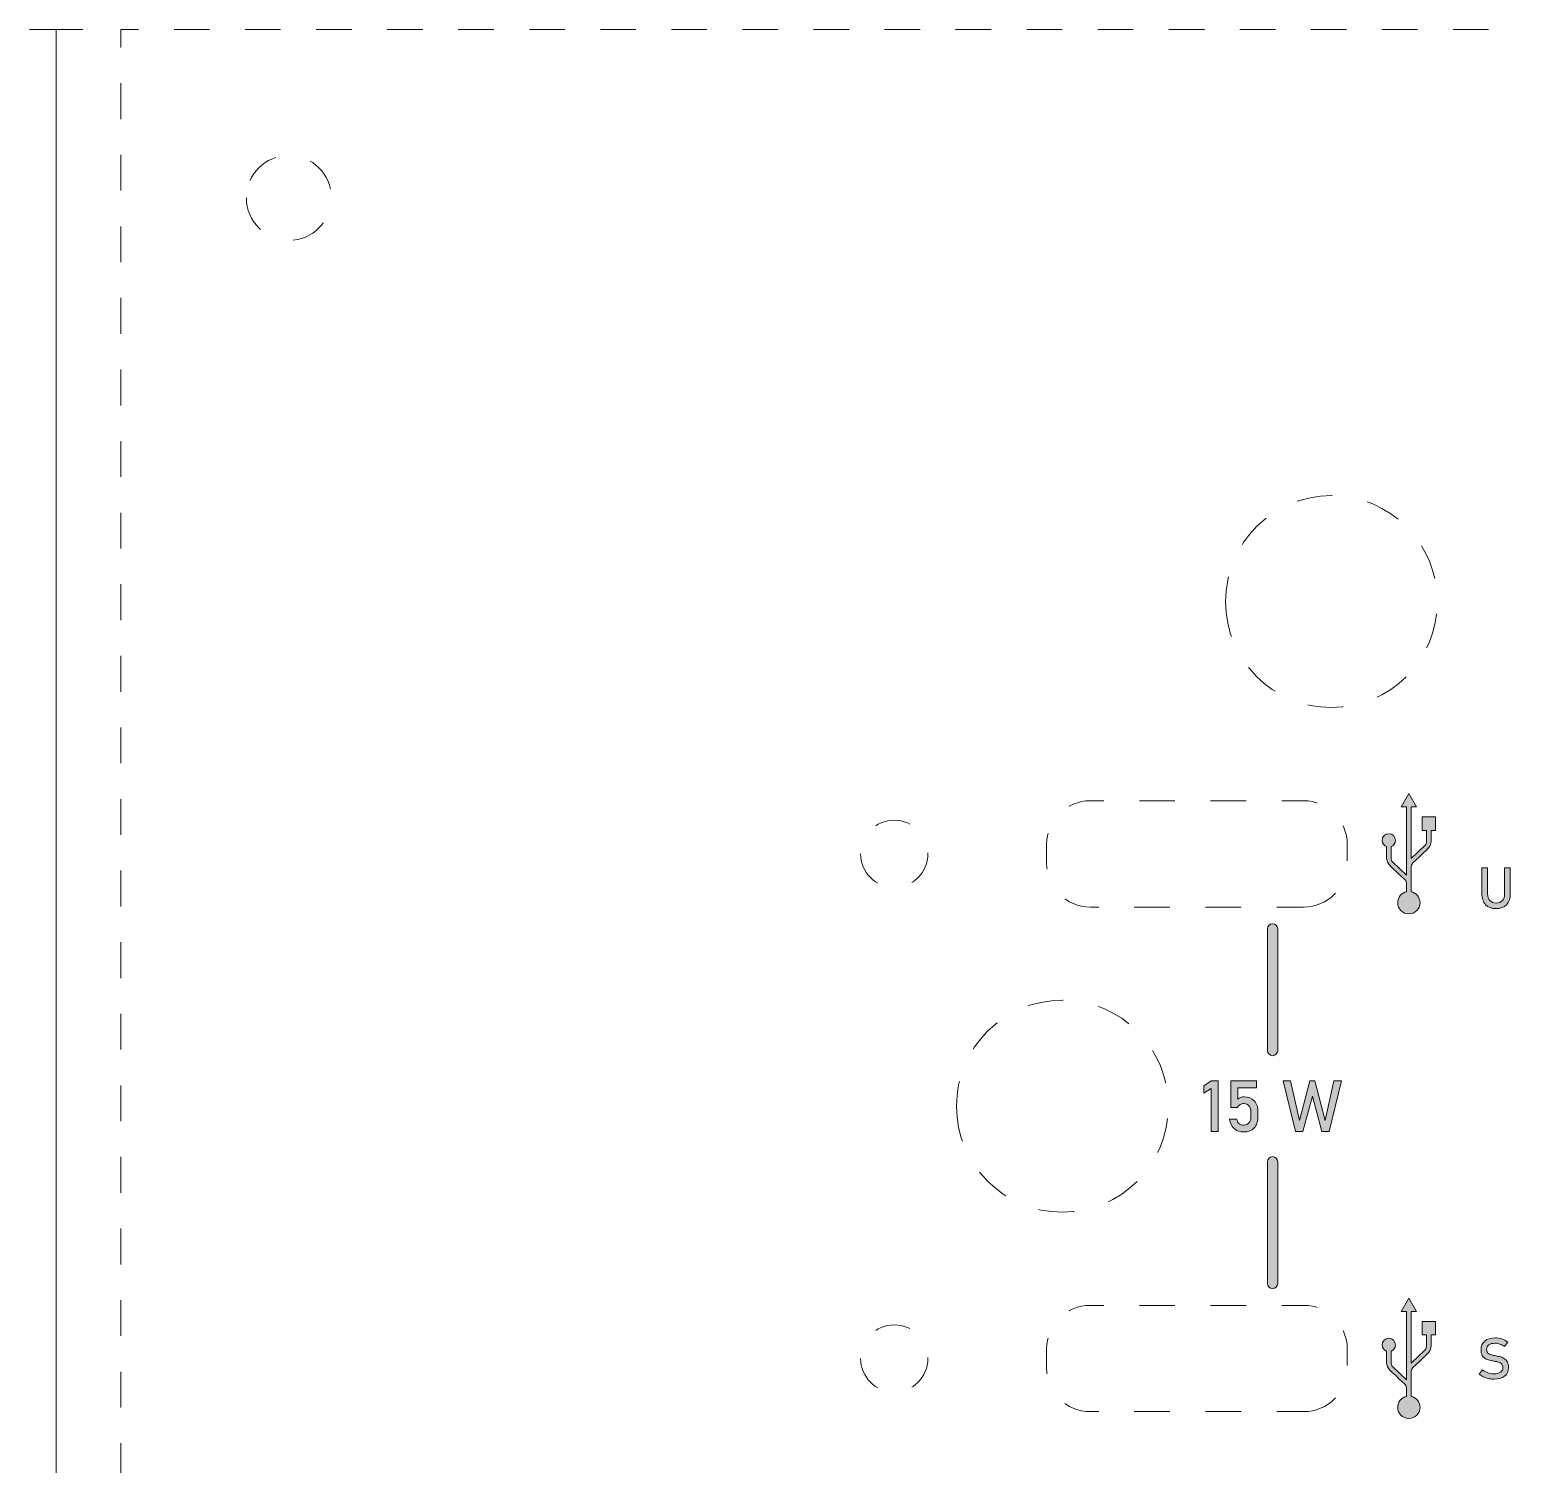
# Model space of a CAD drawing. Header units: inches. Extents: x 25 to 180, y 78 to 199.
# Drawn here: x 27.6 to 71.68, y 156.05 to 198.7 of the extents above; entities that cross this region are included whole.
import ezdxf

# ---------------------------------------------------------------- set-up
doc = ezdxf.new("R2010")
doc.units = ezdxf.units.IN
doc.header["$MEASUREMENT"] = 0
for name, pattern in [('AI-Linetype-1', [2.127778, 1.063889, -1.063889]), ('AI-Linetype-12', [2.116667, 1.058333, -1.058333]), ('AI-Linetype-15', [2.116667, 1.058333, -1.058333]), ('AI-Linetype-17', [2.116667, 1.058333, -1.058333]), ('AI-Linetype-22', [2.116667, 1.058333, -1.058333]), ('AI-Linetype-26', [2.116667, 1.058333, -1.058333]), ('AI-Linetype-4', [2.112648, 1.056324, -1.056324]), ('AI-Linetype-5', [2.116667, 1.058333, -1.058333]), ('AI-Linetype-9', [2.116667, 1.058333, -1.058333])]:
    doc.linetypes.add(name, pattern=pattern)

# ---------------------------------------------------------------- blocks, each defined once
blk = doc.blocks.new('block 4')
at = {"color": 240, "lineweight": 18, "true_color": 0xed1c24}
blk.add_lwpolyline([(30.833, 198.696), (30.304, 198.696), (30.304, 198.167)], dxfattribs=at)
at = {"color": 240, "linetype": 'AI-Linetype-4', "lineweight": 18, "true_color": 0xed1c24}
blk.add_lwpolyline([(178.719, 198.696), (31.361, 198.696)], dxfattribs=at)
at = {"color": 240, "linetype": 'AI-Linetype-1', "lineweight": 18, "true_color": 0xed1c24}
blk.add_lwpolyline([(30.304, 197.103), (30.304, 99.757)], dxfattribs=at)
blk = doc.blocks.new('block 3')
blk.add_blockref('block 4', (0, 0))
blk = doc.blocks.new('block 2')
blk.add_blockref('block 3', (0, 0))
blk = doc.blocks.new('block 5')
at = {"true_color": 0x231f20}
h = blk.add_hatch(color=250, dxfattribs=at)
h.dxf.hatch_style = 2
edge = h.paths.add_edge_path()
edge.add_spline(control_points=[(64.704, 168.346), (64.704, 168.346), (64.704, 171.966), (64.704, 171.966), (64.704, 172.049), (64.637, 172.116), (64.554, 172.116), (64.471, 172.116), (64.404, 172.049), (64.404, 171.966), (64.404, 171.966), (64.404, 168.346), (64.404, 168.346), (64.404, 168.263), (64.471, 168.196), (64.554, 168.196), (64.637, 168.196), (64.704, 168.263), (64.704, 168.346)], knot_values=[0, 0, 0, 0, 1, 1, 1, 2, 2, 2, 3, 3, 3, 4, 4, 4, 5, 5, 5, 6, 6, 6, 6], degree=3, periodic=1)
at = {"lineweight": 0}
blk.add_open_spline([(64.704, 168.346), (64.704, 168.346), (64.704, 171.966), (64.704, 171.966), (64.704, 172.049), (64.637, 172.116), (64.554, 172.116), (64.471, 172.116), (64.404, 172.049), (64.404, 171.966), (64.404, 171.966), (64.404, 168.346), (64.404, 168.346), (64.404, 168.263), (64.471, 168.196), (64.554, 168.196), (64.637, 168.196), (64.704, 168.263), (64.704, 168.346)], degree=3, knots=[0, 0, 0, 0, 1, 1, 1, 2, 2, 2, 3, 3, 3, 4, 4, 4, 5, 5, 5, 6, 6, 6, 6], dxfattribs=at)
blk = doc.blocks.new('block 6')
at = {"true_color": 0x231f20}
h = blk.add_hatch(color=250, dxfattribs=at)
h.dxf.hatch_style = 2
edge = h.paths.add_edge_path()
edge.add_spline(control_points=[(64.704, 165.046), (64.704, 165.046), (64.704, 161.426), (64.704, 161.426), (64.704, 161.343), (64.637, 161.276), (64.554, 161.276), (64.471, 161.276), (64.404, 161.343), (64.404, 161.426), (64.404, 161.426), (64.404, 165.046), (64.404, 165.046), (64.404, 165.129), (64.471, 165.196), (64.554, 165.196), (64.637, 165.196), (64.704, 165.129), (64.704, 165.046)], knot_values=[0, 0, 0, 0, 1, 1, 1, 2, 2, 2, 3, 3, 3, 4, 4, 4, 5, 5, 5, 6, 6, 6, 6], degree=3, periodic=1)
at = {"lineweight": 0}
blk.add_open_spline([(64.704, 165.046), (64.704, 165.046), (64.704, 161.426), (64.704, 161.426), (64.704, 161.343), (64.637, 161.276), (64.554, 161.276), (64.471, 161.276), (64.404, 161.343), (64.404, 161.426), (64.404, 161.426), (64.404, 165.046), (64.404, 165.046), (64.404, 165.129), (64.471, 165.196), (64.554, 165.196), (64.637, 165.196), (64.704, 165.129), (64.704, 165.046)], degree=3, knots=[0, 0, 0, 0, 1, 1, 1, 2, 2, 2, 3, 3, 3, 4, 4, 4, 5, 5, 5, 6, 6, 6, 6], dxfattribs=at)
blk = doc.blocks.new('block 7')
at = {"lineweight": 0}
blk.add_lwpolyline([(68.049, 173.841), (68.049, 173.841)], dxfattribs=at)
blk = doc.blocks.new('block 8')
at = {"lineweight": 0}
blk.add_lwpolyline([(69.16, 174.338), (69.16, 174.338)], dxfattribs=at)
blk = doc.blocks.new('block 9')
at = {"true_color": 0x231f20}
h = blk.add_hatch(color=250, dxfattribs=at)
h.dxf.hatch_style = 2
edge = h.paths.add_edge_path()
edge.add_spline(control_points=[(68.67, 173.295), (68.67, 173.295), (68.67, 173.069), (68.67, 173.069), (68.822, 173.039), (68.936, 172.905), (68.936, 172.744), (68.936, 172.561), (68.787, 172.412), (68.604, 172.412), (68.421, 172.412), (68.272, 172.561), (68.272, 172.744), (68.272, 172.905), (68.387, 173.039), (68.538, 173.069), (68.538, 173.069), (68.538, 173.299), (68.538, 173.299), (68.537, 173.344), (68.519, 173.388), (68.492, 173.422), (68.197, 173.701), (68.05, 173.84), (68.049, 173.841), (67.991, 173.901), (67.943, 173.994), (67.943, 174.083), (67.943, 174.083), (67.943, 174.411), (67.943, 174.411), (67.865, 174.438), (67.81, 174.511), (67.81, 174.597), (67.81, 174.707), (67.899, 174.796), (68.008, 174.796), (68.118, 174.796), (68.207, 174.707), (68.207, 174.597), (68.207, 174.511), (68.151, 174.438), (68.074, 174.411), (68.074, 174.371), (68.074, 174.262), (68.074, 174.079), (68.075, 174.033), (68.094, 173.989), (68.121, 173.956), (68.121, 173.956), (68.539, 173.561), (68.539, 173.561), (68.539, 173.561), (68.539, 175.591), (68.539, 175.591), (68.539, 175.591), (68.375, 175.591), (68.375, 175.591), (68.375, 175.591), (68.604, 175.988), (68.604, 175.988), (68.604, 175.988), (68.834, 175.591), (68.834, 175.591), (68.834, 175.591), (68.67, 175.591), (68.67, 175.591), (68.67, 175.591), (68.67, 174.057), (68.67, 174.057), (68.67, 174.057), (69.087, 174.452), (69.087, 174.452), (69.114, 174.486), (69.133, 174.53), (69.134, 174.575), (69.134, 174.733), (69.134, 174.84), (69.134, 174.895), (69.134, 174.895), (69.001, 174.895), (69.001, 174.895), (69.001, 174.895), (69.001, 175.293), (69.001, 175.293), (69.001, 175.293), (69.399, 175.293), (69.399, 175.293), (69.399, 175.293), (69.399, 174.895), (69.399, 174.895), (69.399, 174.895), (69.266, 174.895), (69.266, 174.895), (69.266, 174.895), (69.266, 174.579), (69.266, 174.579), (69.266, 174.49), (69.217, 174.397), (69.16, 174.338), (69.159, 174.337), (69.011, 174.197), (68.717, 173.918), (68.69, 173.885), (68.671, 173.841), (68.67, 173.796), (68.67, 173.796), (68.67, 173.297), (68.67, 173.297)], knot_values=[0, 0, 0, 0, 0.352778, 0.352778, 0.352778, 0.705556, 0.705556, 0.705556, 1.058333, 1.058333, 1.058333, 1.411111, 1.411111, 1.411111, 1.763889, 1.763889, 1.763889, 2.116667, 2.116667, 2.116667, 2.469444, 2.469444, 2.469444, 2.822222, 2.822222, 2.822222, 3.175, 3.175, 3.175, 3.527778, 3.527778, 3.527778, 3.880556, 3.880556, 3.880556, 4.233333, 4.233333, 4.233333, 4.586111, 4.586111, 4.586111, 4.938889, 4.938889, 4.938889, 5.291667, 5.291667, 5.291667, 5.644444, 5.644444, 5.644444, 5.997222, 5.997222, 5.997222, 6.35, 6.35, 6.35, 6.702778, 6.702778, 6.702778, 7.055556, 7.055556, 7.055556, 7.408333, 7.408333, 7.408333, 7.761111, 7.761111, 7.761111, 8.113889, 8.113889, 8.113889, 8.466667, 8.466667, 8.466667, 8.819444, 8.819444, 8.819444, 9.172222, 9.172222, 9.172222, 9.525, 9.525, 9.525, 9.877778, 9.877778, 9.877778, 10.230556, 10.230556, 10.230556, 10.583333, 10.583333, 10.583333, 10.936111, 10.936111, 10.936111, 11.288889, 11.288889, 11.288889, 11.641667, 11.641667, 11.641667, 11.994444, 11.994444, 11.994444, 12.347222, 12.347222, 12.347222, 12.7, 12.7, 12.7, 12.7], degree=3, periodic=0)
edge.add_line((68.67, 173.297), (68.67, 173.295))
at = {"lineweight": 0}
blk.add_open_spline([(68.67, 173.295), (68.67, 173.295), (68.67, 173.069), (68.67, 173.069), (68.822, 173.039), (68.936, 172.905), (68.936, 172.744), (68.936, 172.561), (68.787, 172.412), (68.604, 172.412), (68.421, 172.412), (68.272, 172.561), (68.272, 172.744), (68.272, 172.905), (68.387, 173.039), (68.538, 173.069), (68.538, 173.069), (68.538, 173.299), (68.538, 173.299), (68.537, 173.344), (68.519, 173.388), (68.492, 173.422), (68.197, 173.701), (68.05, 173.84), (68.049, 173.841), (67.991, 173.901), (67.943, 173.994), (67.943, 174.083), (67.943, 174.083), (67.943, 174.411), (67.943, 174.411), (67.865, 174.438), (67.81, 174.511), (67.81, 174.597), (67.81, 174.707), (67.899, 174.796), (68.008, 174.796), (68.118, 174.796), (68.207, 174.707), (68.207, 174.597), (68.207, 174.511), (68.151, 174.438), (68.074, 174.411), (68.074, 174.371), (68.074, 174.262), (68.074, 174.079), (68.075, 174.033), (68.094, 173.989), (68.121, 173.956), (68.121, 173.956), (68.539, 173.561), (68.539, 173.561), (68.539, 173.561), (68.539, 175.591), (68.539, 175.591), (68.539, 175.591), (68.375, 175.591), (68.375, 175.591), (68.375, 175.591), (68.604, 175.988), (68.604, 175.988), (68.604, 175.988), (68.834, 175.591), (68.834, 175.591), (68.834, 175.591), (68.67, 175.591), (68.67, 175.591), (68.67, 175.591), (68.67, 174.057), (68.67, 174.057), (68.67, 174.057), (69.087, 174.452), (69.087, 174.452), (69.114, 174.486), (69.133, 174.53), (69.134, 174.575), (69.134, 174.733), (69.134, 174.84), (69.134, 174.895), (69.134, 174.895), (69.001, 174.895), (69.001, 174.895), (69.001, 174.895), (69.001, 175.293), (69.001, 175.293), (69.001, 175.293), (69.399, 175.293), (69.399, 175.293), (69.399, 175.293), (69.399, 174.895), (69.399, 174.895), (69.399, 174.895), (69.266, 174.895), (69.266, 174.895), (69.266, 174.895), (69.266, 174.579), (69.266, 174.579), (69.266, 174.49), (69.217, 174.397), (69.16, 174.338), (69.159, 174.337), (69.011, 174.197), (68.717, 173.918), (68.69, 173.885), (68.671, 173.841), (68.67, 173.796), (68.67, 173.796), (68.67, 173.297), (68.67, 173.297)], degree=3, knots=[0, 0, 0, 0, 1, 1, 1, 2, 2, 2, 3, 3, 3, 4, 4, 4, 5, 5, 5, 6, 6, 6, 7, 7, 7, 8, 8, 8, 9, 9, 9, 10, 10, 10, 11, 11, 11, 12, 12, 12, 13, 13, 13, 14, 14, 14, 15, 15, 15, 16, 16, 16, 17, 17, 17, 18, 18, 18, 19, 19, 19, 20, 20, 20, 21, 21, 21, 22, 22, 22, 23, 23, 23, 24, 24, 24, 25, 25, 25, 26, 26, 26, 27, 27, 27, 28, 28, 28, 29, 29, 29, 30, 30, 30, 31, 31, 31, 32, 32, 32, 33, 33, 33, 34, 34, 34, 35, 35, 35, 36, 36, 36, 36], dxfattribs=at)
blk = doc.blocks.new('block 10')
at = {"lineweight": 0}
blk.add_lwpolyline([(69.16, 159.338), (69.16, 159.338)], dxfattribs=at)
blk = doc.blocks.new('block 11')
at = {"lineweight": 0}
blk.add_lwpolyline([(68.049, 158.841), (68.049, 158.841)], dxfattribs=at)
blk = doc.blocks.new('block 12')
at = {"true_color": 0x231f20}
h = blk.add_hatch(color=250, dxfattribs=at)
h.dxf.hatch_style = 2
edge = h.paths.add_edge_path()
edge.add_spline(control_points=[(68.67, 158.297), (68.67, 158.297), (68.67, 158.796), (68.67, 158.796), (68.671, 158.841), (68.69, 158.885), (68.717, 158.918), (69.011, 159.197), (69.159, 159.337), (69.16, 159.338), (69.217, 159.397), (69.266, 159.49), (69.266, 159.579), (69.266, 159.579), (69.266, 159.895), (69.266, 159.895), (69.266, 159.895), (69.399, 159.895), (69.399, 159.895), (69.399, 159.895), (69.399, 160.293), (69.399, 160.293), (69.399, 160.293), (69.001, 160.293), (69.001, 160.293), (69.001, 160.293), (69.001, 159.895), (69.001, 159.895), (69.001, 159.895), (69.134, 159.895), (69.134, 159.895), (69.134, 159.84), (69.134, 159.733), (69.134, 159.575), (69.133, 159.53), (69.114, 159.486), (69.087, 159.452), (69.087, 159.452), (68.67, 159.057), (68.67, 159.057), (68.67, 159.057), (68.67, 160.591), (68.67, 160.591), (68.67, 160.591), (68.834, 160.591), (68.834, 160.591), (68.834, 160.591), (68.604, 160.988), (68.604, 160.988), (68.604, 160.988), (68.375, 160.591), (68.375, 160.591), (68.375, 160.591), (68.539, 160.591), (68.539, 160.591), (68.539, 160.591), (68.539, 158.561), (68.539, 158.561), (68.539, 158.561), (68.121, 158.956), (68.121, 158.956), (68.094, 158.989), (68.075, 159.033), (68.074, 159.079), (68.074, 159.262), (68.074, 159.371), (68.074, 159.411), (68.151, 159.438), (68.207, 159.511), (68.207, 159.597), (68.207, 159.707), (68.118, 159.796), (68.008, 159.796), (67.899, 159.796), (67.81, 159.707), (67.81, 159.597), (67.81, 159.511), (67.865, 159.438), (67.943, 159.411), (67.943, 159.411), (67.943, 159.083), (67.943, 159.083), (67.943, 158.994), (67.991, 158.901), (68.049, 158.841), (68.05, 158.84), (68.197, 158.701), (68.492, 158.422), (68.519, 158.388), (68.537, 158.344), (68.538, 158.299), (68.538, 158.299), (68.538, 158.069), (68.538, 158.069), (68.387, 158.039), (68.272, 157.905), (68.272, 157.744), (68.272, 157.561), (68.421, 157.412), (68.604, 157.412), (68.787, 157.412), (68.936, 157.561), (68.936, 157.744), (68.936, 157.905), (68.822, 158.039), (68.67, 158.069), (68.67, 158.069), (68.67, 158.295), (68.67, 158.295)], knot_values=[0, 0, 0, 0, 0.352778, 0.352778, 0.352778, 0.705556, 0.705556, 0.705556, 1.058333, 1.058333, 1.058333, 1.411111, 1.411111, 1.411111, 1.763889, 1.763889, 1.763889, 2.116667, 2.116667, 2.116667, 2.469444, 2.469444, 2.469444, 2.822222, 2.822222, 2.822222, 3.175, 3.175, 3.175, 3.527778, 3.527778, 3.527778, 3.880556, 3.880556, 3.880556, 4.233333, 4.233333, 4.233333, 4.586111, 4.586111, 4.586111, 4.938889, 4.938889, 4.938889, 5.291667, 5.291667, 5.291667, 5.644444, 5.644444, 5.644444, 5.997222, 5.997222, 5.997222, 6.35, 6.35, 6.35, 6.702778, 6.702778, 6.702778, 7.055556, 7.055556, 7.055556, 7.408333, 7.408333, 7.408333, 7.761111, 7.761111, 7.761111, 8.113889, 8.113889, 8.113889, 8.466667, 8.466667, 8.466667, 8.819444, 8.819444, 8.819444, 9.172222, 9.172222, 9.172222, 9.525, 9.525, 9.525, 9.877778, 9.877778, 9.877778, 10.230556, 10.230556, 10.230556, 10.583333, 10.583333, 10.583333, 10.936111, 10.936111, 10.936111, 11.288889, 11.288889, 11.288889, 11.641667, 11.641667, 11.641667, 11.994444, 11.994444, 11.994444, 12.347222, 12.347222, 12.347222, 12.7, 12.7, 12.7, 12.7], degree=3, periodic=0)
edge.add_line((68.67, 158.295), (68.67, 158.297))
at = {"lineweight": 0}
blk.add_open_spline([(68.67, 158.297), (68.67, 158.297), (68.67, 158.796), (68.67, 158.796), (68.671, 158.841), (68.69, 158.885), (68.717, 158.918), (69.011, 159.197), (69.159, 159.337), (69.16, 159.338), (69.217, 159.397), (69.266, 159.49), (69.266, 159.579), (69.266, 159.579), (69.266, 159.895), (69.266, 159.895), (69.266, 159.895), (69.399, 159.895), (69.399, 159.895), (69.399, 159.895), (69.399, 160.293), (69.399, 160.293), (69.399, 160.293), (69.001, 160.293), (69.001, 160.293), (69.001, 160.293), (69.001, 159.895), (69.001, 159.895), (69.001, 159.895), (69.134, 159.895), (69.134, 159.895), (69.134, 159.84), (69.134, 159.733), (69.134, 159.575), (69.133, 159.53), (69.114, 159.486), (69.087, 159.452), (69.087, 159.452), (68.67, 159.057), (68.67, 159.057), (68.67, 159.057), (68.67, 160.591), (68.67, 160.591), (68.67, 160.591), (68.834, 160.591), (68.834, 160.591), (68.834, 160.591), (68.604, 160.988), (68.604, 160.988), (68.604, 160.988), (68.375, 160.591), (68.375, 160.591), (68.375, 160.591), (68.539, 160.591), (68.539, 160.591), (68.539, 160.591), (68.539, 158.561), (68.539, 158.561), (68.539, 158.561), (68.121, 158.956), (68.121, 158.956), (68.094, 158.989), (68.075, 159.033), (68.074, 159.079), (68.074, 159.262), (68.074, 159.371), (68.074, 159.411), (68.151, 159.438), (68.207, 159.511), (68.207, 159.597), (68.207, 159.707), (68.118, 159.796), (68.008, 159.796), (67.899, 159.796), (67.81, 159.707), (67.81, 159.597), (67.81, 159.511), (67.865, 159.438), (67.943, 159.411), (67.943, 159.411), (67.943, 159.083), (67.943, 159.083), (67.943, 158.994), (67.991, 158.901), (68.049, 158.841), (68.05, 158.84), (68.197, 158.701), (68.492, 158.422), (68.519, 158.388), (68.537, 158.344), (68.538, 158.299), (68.538, 158.299), (68.538, 158.069), (68.538, 158.069), (68.387, 158.039), (68.272, 157.905), (68.272, 157.744), (68.272, 157.561), (68.421, 157.412), (68.604, 157.412), (68.787, 157.412), (68.936, 157.561), (68.936, 157.744), (68.936, 157.905), (68.822, 158.039), (68.67, 158.069), (68.67, 158.069), (68.67, 158.295), (68.67, 158.295)], degree=3, knots=[0, 0, 0, 0, 1, 1, 1, 2, 2, 2, 3, 3, 3, 4, 4, 4, 5, 5, 5, 6, 6, 6, 7, 7, 7, 8, 8, 8, 9, 9, 9, 10, 10, 10, 11, 11, 11, 12, 12, 12, 13, 13, 13, 14, 14, 14, 15, 15, 15, 16, 16, 16, 17, 17, 17, 18, 18, 18, 19, 19, 19, 20, 20, 20, 21, 21, 21, 22, 22, 22, 23, 23, 23, 24, 24, 24, 25, 25, 25, 26, 26, 26, 27, 27, 27, 28, 28, 28, 29, 29, 29, 30, 30, 30, 31, 31, 31, 32, 32, 32, 33, 33, 33, 34, 34, 34, 35, 35, 35, 36, 36, 36, 36], dxfattribs=at)
blk = doc.blocks.new('block 15')
at = {"lineweight": 0}
blk.add_lwpolyline([(62.936, 165.946), (62.725, 165.946)], dxfattribs=at)
blk = doc.blocks.new('block 16')
at = {"lineweight": 0}
blk.add_lwpolyline([(66.231, 165.946), (66.016, 165.946)], dxfattribs=at)
blk = doc.blocks.new('block 17')
at = {"lineweight": 0}
blk.add_lwpolyline([(65.451, 165.946), (65.236, 165.946)], dxfattribs=at)
blk = doc.blocks.new('block 18')
at = {"true_color": 0x231f20}
h = blk.add_hatch(color=250, dxfattribs=at)
h.dxf.hatch_style = 2
h.paths.add_polyline_path([(62.936, 165.946), (62.936, 167.446), (62.725, 167.446), (62.512, 167.303), (62.512, 167.086), (62.725, 167.217), (62.725, 165.946)])
h = blk.add_hatch(color=250, dxfattribs=at)
h.dxf.hatch_style = 2
edge = h.paths.add_edge_path()
edge.add_spline(control_points=[(64.117, 166.39), (64.117, 166.39), (64.117, 166.516), (64.117, 166.516), (64.117, 166.662), (64.081, 166.775), (64.009, 166.855), (63.938, 166.935), (63.837, 166.975), (63.706, 166.975), (63.672, 166.975), (63.639, 166.97), (63.607, 166.958), (63.575, 166.946), (63.546, 166.93), (63.519, 166.908), (63.519, 166.908), (63.519, 167.246), (63.519, 167.246), (63.519, 167.246), (64.073, 167.246), (64.073, 167.246), (64.073, 167.246), (64.073, 167.446), (64.073, 167.446), (64.073, 167.446), (63.309, 167.446), (63.309, 167.446), (63.309, 167.446), (63.309, 166.656), (63.309, 166.656), (63.309, 166.656), (63.501, 166.656), (63.501, 166.656), (63.526, 166.693), (63.556, 166.722), (63.59, 166.742), (63.623, 166.763), (63.658, 166.773), (63.695, 166.773), (63.762, 166.773), (63.814, 166.751), (63.851, 166.706), (63.888, 166.661), (63.906, 166.598), (63.906, 166.516), (63.906, 166.516), (63.906, 166.39), (63.906, 166.39), (63.906, 166.309), (63.888, 166.245), (63.851, 166.2), (63.814, 166.155), (63.762, 166.133), (63.695, 166.133), (63.636, 166.133), (63.589, 166.148), (63.552, 166.178), (63.516, 166.209), (63.494, 166.252), (63.486, 166.307), (63.486, 166.307), (63.486, 166.308), (63.486, 166.308), (63.486, 166.308), (63.276, 166.308), (63.276, 166.308), (63.276, 166.308), (63.276, 166.307), (63.276, 166.307), (63.295, 166.187), (63.34, 166.095), (63.414, 166.029), (63.487, 165.963), (63.581, 165.93), (63.695, 165.93), (63.829, 165.93), (63.933, 165.97), (64.006, 166.051), (64.08, 166.131), (64.117, 166.244), (64.117, 166.39)], knot_values=[0, 0, 0, 0, 0.352778, 0.352778, 0.352778, 0.705556, 0.705556, 0.705556, 1.058333, 1.058333, 1.058333, 1.411111, 1.411111, 1.411111, 1.763889, 1.763889, 1.763889, 2.116667, 2.116667, 2.116667, 2.469444, 2.469444, 2.469444, 2.822222, 2.822222, 2.822222, 3.175, 3.175, 3.175, 3.527778, 3.527778, 3.527778, 3.880556, 3.880556, 3.880556, 4.233333, 4.233333, 4.233333, 4.586111, 4.586111, 4.586111, 4.938889, 4.938889, 4.938889, 5.291667, 5.291667, 5.291667, 5.644444, 5.644444, 5.644444, 5.997222, 5.997222, 5.997222, 6.35, 6.35, 6.35, 6.702778, 6.702778, 6.702778, 7.055556, 7.055556, 7.055556, 7.408333, 7.408333, 7.408333, 7.761111, 7.761111, 7.761111, 8.113889, 8.113889, 8.113889, 8.466667, 8.466667, 8.466667, 8.819444, 8.819444, 8.819444, 9.172222, 9.172222, 9.172222, 9.525, 9.525, 9.525, 9.525], degree=3, periodic=0)
edge.add_line((64.117, 166.39), (64.117, 166.39))
h = blk.add_hatch(color=250, dxfattribs=at)
h.dxf.hatch_style = 2
h.paths.add_polyline_path([(65.451, 165.946), (65.74, 166.994), (66.016, 165.946), (66.231, 165.946), (66.597, 167.446), (66.378, 167.446), (66.113, 166.27), (65.806, 167.446), (65.661, 167.446), (65.354, 166.27), (65.089, 167.446), (64.87, 167.446), (65.236, 165.946)])
at = {"lineweight": 0}
for points in [[(62.936, 165.946), (62.936, 167.446), (62.725, 167.446), (62.512, 167.303), (62.512, 167.086), (62.725, 167.217), (62.725, 165.946)], [(65.451, 165.946), (65.74, 166.994), (66.016, 165.946), (66.231, 165.946), (66.597, 167.446), (66.378, 167.446), (66.113, 166.27), (65.806, 167.446), (65.661, 167.446), (65.354, 166.27), (65.089, 167.446), (64.87, 167.446), (65.236, 165.946)]]:
    blk.add_lwpolyline(points, dxfattribs=at)
blk.add_open_spline([(64.117, 166.39), (64.117, 166.39), (64.117, 166.516), (64.117, 166.516), (64.117, 166.662), (64.081, 166.775), (64.009, 166.855), (63.938, 166.935), (63.837, 166.975), (63.706, 166.975), (63.672, 166.975), (63.639, 166.97), (63.607, 166.958), (63.575, 166.946), (63.546, 166.93), (63.519, 166.908), (63.519, 166.908), (63.519, 167.246), (63.519, 167.246), (63.519, 167.246), (64.073, 167.246), (64.073, 167.246), (64.073, 167.246), (64.073, 167.446), (64.073, 167.446), (64.073, 167.446), (63.309, 167.446), (63.309, 167.446), (63.309, 167.446), (63.309, 166.656), (63.309, 166.656), (63.309, 166.656), (63.501, 166.656), (63.501, 166.656), (63.526, 166.693), (63.556, 166.722), (63.59, 166.742), (63.623, 166.763), (63.658, 166.773), (63.695, 166.773), (63.762, 166.773), (63.814, 166.751), (63.851, 166.706), (63.888, 166.661), (63.906, 166.598), (63.906, 166.516), (63.906, 166.516), (63.906, 166.39), (63.906, 166.39), (63.906, 166.309), (63.888, 166.245), (63.851, 166.2), (63.814, 166.155), (63.762, 166.133), (63.695, 166.133), (63.636, 166.133), (63.589, 166.148), (63.552, 166.178), (63.516, 166.209), (63.494, 166.252), (63.486, 166.307), (63.486, 166.307), (63.486, 166.308), (63.486, 166.308), (63.486, 166.308), (63.276, 166.308), (63.276, 166.308), (63.276, 166.308), (63.276, 166.307), (63.276, 166.307), (63.295, 166.187), (63.34, 166.095), (63.414, 166.029), (63.487, 165.963), (63.581, 165.93), (63.695, 165.93), (63.829, 165.93), (63.933, 165.97), (64.006, 166.051), (64.08, 166.131), (64.117, 166.244), (64.117, 166.39)], degree=3, knots=[0, 0, 0, 0, 1, 1, 1, 2, 2, 2, 3, 3, 3, 4, 4, 4, 5, 5, 5, 6, 6, 6, 7, 7, 7, 8, 8, 8, 9, 9, 9, 10, 10, 10, 11, 11, 11, 12, 12, 12, 13, 13, 13, 14, 14, 14, 15, 15, 15, 16, 16, 16, 17, 17, 17, 18, 18, 18, 19, 19, 19, 20, 20, 20, 21, 21, 21, 22, 22, 22, 23, 23, 23, 24, 24, 24, 25, 25, 25, 26, 26, 26, 27, 27, 27, 27], dxfattribs=at)
blk = doc.blocks.new('block 22')
at = {"color": 240, "linetype": 'AI-Linetype-5', "lineweight": 18, "true_color": 0xed1c24}
blk.add_open_spline([(65.474, 172.616), (65.474, 172.616), (59.134, 172.616), (59.134, 172.616), (58.416, 172.616), (57.834, 173.198), (57.834, 173.916), (57.834, 173.916), (57.834, 174.476), (57.834, 174.476), (57.834, 175.194), (58.416, 175.776), (59.134, 175.776), (59.134, 175.776), (65.474, 175.776), (65.474, 175.776), (66.192, 175.776), (66.774, 175.194), (66.774, 174.476), (66.774, 174.476), (66.774, 173.916), (66.774, 173.916), (66.774, 173.198), (66.192, 172.616), (65.474, 172.616)], degree=3, knots=[0, 0, 0, 0, 1, 1, 1, 2, 2, 2, 3, 3, 3, 4, 4, 4, 5, 5, 5, 6, 6, 6, 7, 7, 7, 8, 8, 8, 8], dxfattribs=at)
blk = doc.blocks.new('block 26')
at = {"color": 240, "linetype": 'AI-Linetype-9', "lineweight": 18, "true_color": 0xed1c24}
blk.add_open_spline([(63.154, 181.696), (63.154, 183.436), (64.564, 184.846), (66.304, 184.846), (68.044, 184.846), (69.454, 183.436), (69.454, 181.696), (69.454, 179.956), (68.044, 178.546), (66.304, 178.546), (64.564, 178.546), (63.154, 179.956), (63.154, 181.696), (63.154, 181.696), (63.154, 181.696), (63.154, 181.696)], degree=3, knots=[0, 0, 0, 0, 1, 1, 1, 2, 2, 2, 3, 3, 3, 4, 4, 4, 5, 5, 5, 5], dxfattribs=at)
blk = doc.blocks.new('block 29')
at = {"color": 240, "linetype": 'AI-Linetype-12', "lineweight": 18, "true_color": 0xed1c24}
blk.add_open_spline([(52.304, 174.196), (52.304, 174.748), (52.752, 175.196), (53.304, 175.196), (53.856, 175.196), (54.304, 174.748), (54.304, 174.196), (54.304, 173.644), (53.856, 173.196), (53.304, 173.196), (52.752, 173.196), (52.304, 173.644), (52.304, 174.196), (52.304, 174.196), (52.304, 174.196), (52.304, 174.196)], degree=3, knots=[0, 0, 0, 0, 1, 1, 1, 2, 2, 2, 3, 3, 3, 4, 4, 4, 5, 5, 5, 5], dxfattribs=at)
blk = doc.blocks.new('block 32')
at = {"color": 240, "linetype": 'AI-Linetype-15', "lineweight": 18, "true_color": 0xed1c24}
blk.add_open_spline([(34.04, 193.696), (34.04, 194.394), (34.606, 194.96), (35.304, 194.96), (36.003, 194.96), (36.569, 194.394), (36.569, 193.696), (36.569, 192.997), (36.003, 192.431), (35.304, 192.431), (34.606, 192.431), (34.04, 192.997), (34.04, 193.696), (34.04, 193.696), (34.04, 193.696), (34.04, 193.696)], degree=3, knots=[0, 0, 0, 0, 1, 1, 1, 2, 2, 2, 3, 3, 3, 4, 4, 4, 5, 5, 5, 5], dxfattribs=at)
blk = doc.blocks.new('block 34')
at = {"color": 240, "linetype": 'AI-Linetype-17', "lineweight": 18, "true_color": 0xed1c24}
blk.add_open_spline([(52.304, 159.196), (52.304, 159.748), (52.752, 160.196), (53.304, 160.196), (53.856, 160.196), (54.304, 159.748), (54.304, 159.196), (54.304, 158.644), (53.856, 158.196), (53.304, 158.196), (52.752, 158.196), (52.304, 158.644), (52.304, 159.196), (52.304, 159.196), (52.304, 159.196), (52.304, 159.196)], degree=3, knots=[0, 0, 0, 0, 1, 1, 1, 2, 2, 2, 3, 3, 3, 4, 4, 4, 5, 5, 5, 5], dxfattribs=at)
blk = doc.blocks.new('block 39')
at = {"color": 240, "linetype": 'AI-Linetype-22', "lineweight": 18, "true_color": 0xed1c24}
blk.add_open_spline([(55.154, 166.696), (55.154, 168.436), (56.564, 169.846), (58.304, 169.846), (60.044, 169.846), (61.454, 168.436), (61.454, 166.696), (61.454, 164.956), (60.044, 163.546), (58.304, 163.546), (56.564, 163.546), (55.154, 164.956), (55.154, 166.696), (55.154, 166.696), (55.154, 166.696), (55.154, 166.696)], degree=3, knots=[0, 0, 0, 0, 1, 1, 1, 2, 2, 2, 3, 3, 3, 4, 4, 4, 5, 5, 5, 5], dxfattribs=at)
blk = doc.blocks.new('block 43')
at = {"color": 240, "linetype": 'AI-Linetype-26', "lineweight": 18, "true_color": 0xed1c24}
blk.add_open_spline([(65.474, 157.616), (65.474, 157.616), (59.134, 157.616), (59.134, 157.616), (58.416, 157.616), (57.834, 158.198), (57.834, 158.916), (57.834, 158.916), (57.834, 159.476), (57.834, 159.476), (57.834, 160.194), (58.416, 160.776), (59.134, 160.776), (59.134, 160.776), (65.474, 160.776), (65.474, 160.776), (66.192, 160.776), (66.774, 160.194), (66.774, 159.476), (66.774, 159.476), (66.774, 158.916), (66.774, 158.916), (66.774, 158.198), (66.192, 157.616), (65.474, 157.616)], degree=3, knots=[0, 0, 0, 0, 1, 1, 1, 2, 2, 2, 3, 3, 3, 4, 4, 4, 5, 5, 5, 6, 6, 6, 7, 7, 7, 8, 8, 8, 8], dxfattribs=at)

msp = doc.modelspace()

# ---------------------------------------------------------------- hatches: boundary and pattern name
at = {"true_color": 0x231f20}
h = msp.add_hatch(color=250, dxfattribs=at)
h.dxf.hatch_style = 2
edge = h.paths.add_edge_path()
edge.add_spline(control_points=[(71.451, 173.01), (71.451, 172.922), (71.429, 172.855), (71.385, 172.807), (71.341, 172.759), (71.278, 172.735), (71.197, 172.735), (71.117, 172.735), (71.055, 172.759), (71.011, 172.807), (70.967, 172.855), (70.945, 172.922), (70.945, 173.01), (70.945, 173.01), (70.945, 173.782), (70.945, 173.782), (70.945, 173.782), (70.776, 173.782), (70.776, 173.782), (70.776, 173.782), (70.776, 173.016), (70.776, 173.016), (70.776, 172.874), (70.813, 172.764), (70.887, 172.686), (70.96, 172.608), (71.064, 172.569), (71.197, 172.569), (71.331, 172.569), (71.435, 172.608), (71.509, 172.686), (71.583, 172.764), (71.62, 172.874), (71.62, 173.016), (71.62, 173.016), (71.62, 173.782), (71.62, 173.782), (71.62, 173.782), (71.451, 173.782), (71.451, 173.782), (71.451, 173.782), (71.451, 173.01), (71.451, 173.01)], knot_values=[0, 0, 0, 0, 1, 1, 1, 2, 2, 2, 3, 3, 3, 4, 4, 4, 5, 5, 5, 6, 6, 6, 7, 7, 7, 8, 8, 8, 9, 9, 9, 10, 10, 10, 11, 11, 11, 12, 12, 12, 13, 13, 13, 14, 14, 14, 14], degree=3, periodic=1)
h = msp.add_hatch(color=250, dxfattribs=at)
h.dxf.hatch_style = 2
edge = h.paths.add_edge_path()
edge.add_spline(control_points=[(71.449, 159.188), (71.413, 159.211), (71.373, 159.229), (71.329, 159.242), (71.285, 159.254), (71.241, 159.265), (71.197, 159.273), (71.148, 159.283), (71.102, 159.294), (71.06, 159.305), (71.017, 159.316), (70.983, 159.334), (70.956, 159.358), (70.93, 159.381), (70.917, 159.416), (70.917, 159.461), (70.917, 159.461), (70.917, 159.462), (70.917, 159.462), (70.917, 159.522), (70.939, 159.568), (70.985, 159.601), (71.03, 159.633), (71.094, 159.65), (71.176, 159.65), (71.221, 159.65), (71.267, 159.642), (71.312, 159.625), (71.358, 159.608), (71.403, 159.583), (71.449, 159.549), (71.449, 159.549), (71.545, 159.683), (71.545, 159.683), (71.486, 159.725), (71.426, 159.757), (71.365, 159.777), (71.303, 159.798), (71.24, 159.808), (71.176, 159.808), (71.04, 159.808), (70.936, 159.778), (70.861, 159.716), (70.787, 159.655), (70.75, 159.568), (70.75, 159.457), (70.75, 159.457), (70.75, 159.456), (70.75, 159.456), (70.75, 159.386), (70.762, 159.33), (70.785, 159.288), (70.808, 159.246), (70.839, 159.214), (70.878, 159.192), (70.916, 159.17), (70.959, 159.153), (71.005, 159.143), (71.05, 159.133), (71.096, 159.123), (71.141, 159.116), (71.188, 159.108), (71.231, 159.098), (71.27, 159.086), (71.31, 159.075), (71.341, 159.057), (71.366, 159.032), (71.39, 159.008), (71.402, 158.973), (71.402, 158.928), (71.402, 158.928), (71.402, 158.927), (71.402, 158.927), (71.402, 158.868), (71.378, 158.823), (71.33, 158.791), (71.282, 158.758), (71.215, 158.742), (71.128, 158.742), (71.064, 158.742), (71.004, 158.752), (70.949, 158.772), (70.894, 158.791), (70.843, 158.821), (70.798, 158.861), (70.798, 158.861), (70.693, 158.732), (70.693, 158.732), (70.732, 158.699), (70.774, 158.671), (70.819, 158.649), (70.864, 158.627), (70.912, 158.611), (70.963, 158.6), (71.015, 158.589), (71.07, 158.583), (71.128, 158.583), (71.268, 158.583), (71.376, 158.614), (71.453, 158.674), (71.53, 158.735), (71.569, 158.82), (71.569, 158.931), (71.569, 158.931), (71.569, 158.933), (71.569, 158.933), (71.569, 158.998), (71.558, 159.051), (71.536, 159.092), (71.514, 159.133), (71.485, 159.165), (71.449, 159.188)], knot_values=[0, 0, 0, 0, 1, 1, 1, 2, 2, 2, 3, 3, 3, 4, 4, 4, 5, 5, 5, 6, 6, 6, 7, 7, 7, 8, 8, 8, 9, 9, 9, 10, 10, 10, 11, 11, 11, 12, 12, 12, 13, 13, 13, 14, 14, 14, 15, 15, 15, 16, 16, 16, 17, 17, 17, 18, 18, 18, 19, 19, 19, 20, 20, 20, 21, 21, 21, 22, 22, 22, 23, 23, 23, 24, 24, 24, 25, 25, 25, 26, 26, 26, 27, 27, 27, 28, 28, 28, 29, 29, 29, 30, 30, 30, 31, 31, 31, 32, 32, 32, 33, 33, 33, 34, 34, 34, 35, 35, 35, 36, 36, 36, 37, 37, 37, 37], degree=3, periodic=1)

# ---------------------------------------------------------------- linework, layer by layer
at = {"color": 152, "lineweight": 18, "true_color": 0x0066b3}
for points in [[(29.172, 198.696), (27.596, 198.696)], [(28.384, 198.696), (28.384, 98.696)]]:
    msp.add_lwpolyline(points, dxfattribs=at)
at = {"lineweight": 0}
for points, knots in [([(71.451, 173.01), (71.451, 172.922), (71.429, 172.855), (71.385, 172.807), (71.341, 172.759), (71.278, 172.735), (71.197, 172.735), (71.117, 172.735), (71.055, 172.759), (71.011, 172.807), (70.967, 172.855), (70.945, 172.922), (70.945, 173.01), (70.945, 173.01), (70.945, 173.782), (70.945, 173.782), (70.945, 173.782), (70.776, 173.782), (70.776, 173.782), (70.776, 173.782), (70.776, 173.016), (70.776, 173.016), (70.776, 172.874), (70.813, 172.764), (70.887, 172.686), (70.96, 172.608), (71.064, 172.569), (71.197, 172.569), (71.331, 172.569), (71.435, 172.608), (71.509, 172.686), (71.583, 172.764), (71.62, 172.874), (71.62, 173.016), (71.62, 173.016), (71.62, 173.782), (71.62, 173.782), (71.62, 173.782), (71.451, 173.782), (71.451, 173.782), (71.451, 173.782), (71.451, 173.01), (71.451, 173.01)], [0, 0, 0, 0, 1, 1, 1, 2, 2, 2, 3, 3, 3, 4, 4, 4, 5, 5, 5, 6, 6, 6, 7, 7, 7, 8, 8, 8, 9, 9, 9, 10, 10, 10, 11, 11, 11, 12, 12, 12, 13, 13, 13, 14, 14, 14, 14]), ([(71.449, 159.188), (71.413, 159.211), (71.373, 159.229), (71.329, 159.242), (71.285, 159.254), (71.241, 159.265), (71.197, 159.273), (71.148, 159.283), (71.102, 159.294), (71.06, 159.305), (71.017, 159.316), (70.983, 159.334), (70.956, 159.358), (70.93, 159.381), (70.917, 159.416), (70.917, 159.461), (70.917, 159.461), (70.917, 159.462), (70.917, 159.462), (70.917, 159.522), (70.939, 159.568), (70.985, 159.601), (71.03, 159.633), (71.094, 159.65), (71.176, 159.65), (71.221, 159.65), (71.267, 159.642), (71.312, 159.625), (71.358, 159.608), (71.403, 159.583), (71.449, 159.549), (71.449, 159.549), (71.545, 159.683), (71.545, 159.683), (71.486, 159.725), (71.426, 159.757), (71.365, 159.777), (71.303, 159.798), (71.24, 159.808), (71.176, 159.808), (71.04, 159.808), (70.936, 159.778), (70.861, 159.716), (70.787, 159.655), (70.75, 159.568), (70.75, 159.457), (70.75, 159.457), (70.75, 159.456), (70.75, 159.456), (70.75, 159.386), (70.762, 159.33), (70.785, 159.288), (70.808, 159.246), (70.839, 159.214), (70.878, 159.192), (70.916, 159.17), (70.959, 159.153), (71.005, 159.143), (71.05, 159.133), (71.096, 159.123), (71.141, 159.116), (71.188, 159.108), (71.231, 159.098), (71.27, 159.086), (71.31, 159.075), (71.341, 159.057), (71.366, 159.032), (71.39, 159.008), (71.402, 158.973), (71.402, 158.928), (71.402, 158.928), (71.402, 158.927), (71.402, 158.927), (71.402, 158.868), (71.378, 158.823), (71.33, 158.791), (71.282, 158.758), (71.215, 158.742), (71.128, 158.742), (71.064, 158.742), (71.004, 158.752), (70.949, 158.772), (70.894, 158.791), (70.843, 158.821), (70.798, 158.861), (70.798, 158.861), (70.693, 158.732), (70.693, 158.732), (70.732, 158.699), (70.774, 158.671), (70.819, 158.649), (70.864, 158.627), (70.912, 158.611), (70.963, 158.6), (71.015, 158.589), (71.07, 158.583), (71.128, 158.583), (71.268, 158.583), (71.376, 158.614), (71.453, 158.674), (71.53, 158.735), (71.569, 158.82), (71.569, 158.931), (71.569, 158.931), (71.569, 158.933), (71.569, 158.933), (71.569, 158.998), (71.558, 159.051), (71.536, 159.092), (71.514, 159.133), (71.485, 159.165), (71.449, 159.188)], [0, 0, 0, 0, 1, 1, 1, 2, 2, 2, 3, 3, 3, 4, 4, 4, 5, 5, 5, 6, 6, 6, 7, 7, 7, 8, 8, 8, 9, 9, 9, 10, 10, 10, 11, 11, 11, 12, 12, 12, 13, 13, 13, 14, 14, 14, 15, 15, 15, 16, 16, 16, 17, 17, 17, 18, 18, 18, 19, 19, 19, 20, 20, 20, 21, 21, 21, 22, 22, 22, 23, 23, 23, 24, 24, 24, 25, 25, 25, 26, 26, 26, 27, 27, 27, 28, 28, 28, 29, 29, 29, 30, 30, 30, 31, 31, 31, 32, 32, 32, 33, 33, 33, 34, 34, 34, 35, 35, 35, 36, 36, 36, 37, 37, 37, 37])]:
    msp.add_open_spline(points, degree=3, knots=knots, dxfattribs=at)

# ---------------------------------------------------------------- block references
for name in ['block 2', 'block 32', 'block 26', 'block 9', 'block 22', 'block 29', 'block 8', 'block 7', 'block 5', 'block 39', 'block 18', 'block 15', 'block 17', 'block 16', 'block 6', 'block 12', 'block 43', 'block 34', 'block 10', 'block 11']:
    msp.add_blockref(name, (0, 0))

doc.saveas('drawing.dxf')
